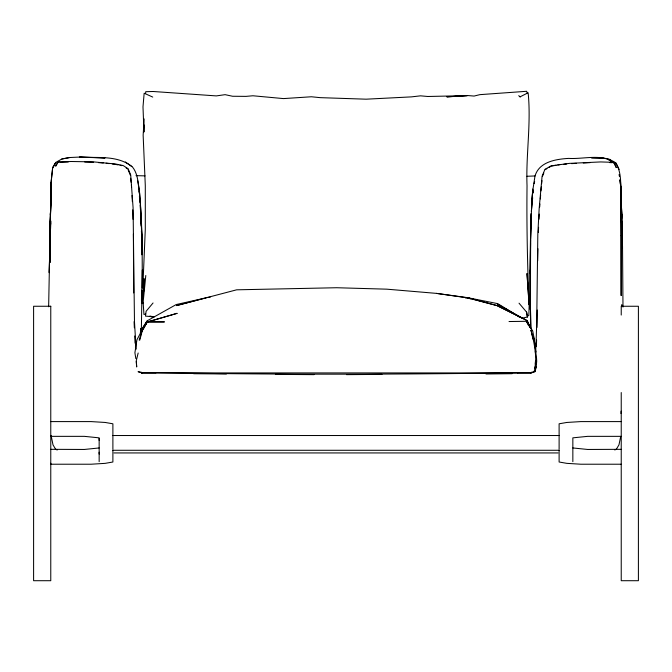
<?xml version="1.0" encoding="UTF-8"?>
<svg xmlns="http://www.w3.org/2000/svg" width="672" height="672" viewBox="0 0 672 672"><rect width="100%" height="100%" fill="white"/><g stroke="black" fill="none" stroke-linecap="round" stroke-linejoin="round"><path stroke-width="1.01" d="M49.82 262.206L50.736 199.265L49.61 262.324M50.77 464.15L50.77 463.243M99.154 454.07L99.154 452.18M99.154 440.378L99.154 438.48M530.158 309.532L530.519 243.382L530.494 328.112M49.837 262.265L49.871 244.675L49.594 262.273M142.162 244.751L142.103 254.016L141.179 215.846L142.069 254.612M50.005 262.508L50.039 255.318M51.055 187.639L50.837 196.123M141.994 303.484L142.103 290.228M142.12 288.196C142.447 255.041 142.178 221.836 139.138 188.798C137.836 181.289 137.533 173.401 132.594 167.152C118.02 154.77 97.129 158.18 79.38 157.164L105.008 157.937L80.581 157.013L69.695 157.534L61.866 158.987L55.835 162.389L52.66 167.773L51.156 182.221L49.249 272.681L51.223 180.701L52.66 167.773M142.296 269.993L141.355 329.986M530.762 328.012C530.023 282.517 529.41 236.93 532.602 191.512L534.971 176.173C539.02 161.801 555.878 159.146 568.604 158.399C583.968 159.348 602.33 153.3 615.821 162.952C623.507 175.661 619.466 191.654 621.096 205.716L620.55 181.877M537.264 310.027L536.995 327.432M50.509 228.95L50.719 220.769M49.846 246.641L51.156 182.221L50.82 196.594M619.886 179.575L620.726 186.757L621.869 218.291M48.644 306.776L49.904 240.82M530.216 273.756L530.628 239.618L530.309 301.451L530.863 327.617M49.946 242.71L50.064 235.494M50.106 232.403L50.744 199.626M141.926 254.764L141.968 239.862M50.526 229.127L50.644 222.844M537.684 260.921L537.936 248.699M141.448 300.359L141.683 290.128M50.82 196.207L51.131 183.733M144.152 124.967L143.959 132.04L142.993 106.882L144.161 93.223L152.737 97.079M536.399 346.29L536.6 339.998M50.627 224.406L50.736 221.357M532.35 202.927L532.484 198.87M530.174 271.874L530.242 269.993L530.334 303.475M532.3 203.423L532.56 197.375M50.224 214.973L50.324 212.864M538.331 232.403L538.591 227.312M539.02 219.164L539.28 214.074M621.004 413.566L621.138 411.121M532.602 191.512L531.401 211.428L532.787 189.067M144.152 118.927L143.144 135.164L145.295 185.615L145.295 229.379L143.144 280.157L143.833 291.186M539.7 206.976L539.935 203.96M540.33 198.937L540.641 194.922M540.952 190.907L541.321 186.824M535.24 364.266L535.525 360.595L535.298 366.988C536.701 354.656 534.131 342.157 531.006 330.263L531.93 330.809M535.878 360.587L535.265 367.71L534.038 371.734L530.418 372.926L141.742 372.926L138.482 371.734M517.574 372.96L531.241 372.926L534.862 371.734L536.147 367.71L536.76 360.528M143.111 302.299L143.968 314.496L145.765 314.017M145.572 93.551L145.757 91.686L153.233 91.501L216.308 95.903L225.112 94.668L232.571 96.256L246.044 96.373L252.899 95.768L283.483 98.591L311.388 96.768L320.183 97.65L366.148 99.187L411.44 96.877L420.504 95.836L427.77 96.482L467.334 95.634L446.855 96.869L467.62 95.542L474.088 96.062L479.867 94.651L526.63 91.291L527.419 93.584M145.79 275.503L142.993 303.668L143.959 278.51L144.144 286.768M541.649 183.725L541.976 180.617M534.458 182.675L534.568 181.625L534.282 183.582M535.273 352.162L535.996 346.231L536.726 322.174L537.81 234.352L539.146 208.824L542.086 176.257L544.942 169.378L551.04 165.85L569.52 163.372L600.684 161.935L613.948 162.364L616.258 167.563L613.897 162.464L608.824 159.928L614.67 163.372L612.94 161.826L613.948 162.364M534.299 183.565L534.568 181.625M532.98 192.385L533.274 190.428M535.114 368.18L535.021 367.021M533.266 190.268L532.778 193.292L533.257 190.344M620.626 436.909L618.962 444.881L616.468 449.047L614.804 450.005M536.088 367.71L536.256 366.979M138.163 353.01L136.315 360.587L136.693 366.988L136.214 361.444M140.322 332.875L140.809 330.935L147.218 322.031L177.038 313.354L147.218 322.031L140.809 330.935M139.793 340.091L142.094 331.33M139.188 340.099L141.851 331.363L147.118 321.754L164.464 321.888L147.218 322.031L141.851 331.363M140.591 333.967L141.54 331.103L136.928 339.822L134.904 352.724L135.828 358.571M535.525 369.86L534.929 371.717M542.413 176.476L543.816 173.04M145.152 324.962L147.092 321.216M145.211 324.828L146.622 322.123M55.28 163.237L53.012 167.303L55.835 162.389M143.884 327.936L144.833 326.256M145.782 324.576L147.202 322.056M140.935 330.666L146.992 320.914L176.249 304.542L205.951 297.864L176.467 305.6L236.645 289.817L336.739 287.734L386.786 289.17L436.456 293.378L467.351 297.629L497.759 303.652L520.372 317.428M141.599 330.044L146.992 321.434M153.048 302.98L146.101 311.304L145.48 316.109L154.006 316.84L149.932 316.109M58.237 161.952L55.658 166.186L57.943 161.851L57.431 162.716L59.069 161.372L58.237 161.952L71.207 161.498L93.71 161.893L115.592 164.002L123.127 165.522L128.125 168.722L130.712 174.98L133.081 207.64L134.476 321.628L136.08 349.112M534.635 368.197L535.198 367.71M531.191 372.96L530.393 372.826L532.048 372.086M545.219 169.604L546.949 168.605M548.688 167.614L550.427 166.622M519.918 96.928L528.133 92.744C531.275 123.514 525.815 154.837 527.033 185.808C526.571 225.473 527.461 265.112 529.04 304.744L526.991 273.487L529.175 304.928L528.847 315.546L527.402 315.991M519.028 303.181L526.596 312.11L527.419 317.033L521.959 318.184M69.695 157.534L61.866 158.987M138.046 371.734L142.506 372.826L140.86 372.086M142.279 372.96L141.666 372.926L142.22 372.826M551.292 166.127L555.979 165.304M557.861 164.968L559.734 164.64M99.154 447.955L84.361 449.459L50.77 449.324M142.506 372.826L141.742 372.926M206.119 297.629L210.244 297.142M563.707 164.279L566.689 164.002M512.131 373.691L485.99 373.968M517.868 372.775C397.286 374.531 276.536 374.791 155.938 372.641M535.08 175.946L526.999 176.274M465.511 297.94L467.578 297.822L470.492 298.872M571.612 163.624L576.467 163.346M583.271 162.985L590.083 162.641M68.258 161.994L59.875 162.288M141.666 372.926L155.896 372.96M509.032 321.535L526.621 321.292L532.72 331.002L534.5 340.276M381.982 374.388L346.45 374.64M621.23 449.324L587.639 449.459L572.846 447.955M50.77 421.596L91.182 421.596L105.176 422.453L112.888 423.797L112.888 449.224M621.23 421.596L580.818 421.596L566.824 422.453L559.112 423.797L559.112 449.224M112.888 435.523L559.112 435.523M50.77 436.346L84.361 436.346L99.154 437.85L99.154 461.656M621.23 436.346L587.639 436.346L572.846 437.85L572.846 461.656M112.888 450.282L559.112 450.282M558.02 452.936L113.98 452.936M50.77 464.218L91.182 464.218L105.176 463.352L112.888 462.008L112.888 450.148M621.23 464.218L580.818 464.218L566.824 463.352L559.112 462.008L559.112 450.148M314.051 374.64L275.386 374.38M193.62 373.716L226.43 373.968M602.91 158.054L591.578 157.802L602.91 158.054L610.621 159.583M145.051 175.871L136.013 175.652M84.722 161.986L93.626 162.271M609.521 162.582L612.242 162.691M98.448 162.632L103.27 162.985M106.21 163.254L109.242 163.615M112.274 163.985L115.315 164.354M436.456 293.378L467.519 297.864L497.003 305.6L527.125 320.477L530.166 327.55M116.248 164.539L118.129 164.909M120.002 165.278L121.884 165.648M467.351 297.629L497.003 305.6L525.941 320.057L497.347 304.214L509.704 311.396M149.848 316.294L153.737 317.377M57.179 450.022L55.516 449.064L53.012 444.889L51.114 435.557M511.468 312.421L513.232 313.446M518.524 316.52L520.288 317.554M126.143 167.941L127.806 168.991M518.692 95.71L520.363 96.852M531.72 330.767L531.006 330.263L532.972 339.074M131.888 166.555L125.286 161.91M619.164 169.436L615.821 162.952M531.392 329.28L526.957 321.283L529.469 326.726M526.554 321.712L528.36 325.198M527.125 320.477L529.981 327.197M128.167 169.882L130.351 175.224M533.308 336.68L534.198 339.377M527.419 317.033L526.596 312.11M138.844 191.176L139.188 193.175M137.71 180.692L139.65 193.141L141.305 216.577L142.178 246.28M135.433 347.206L135.719 349.222M536.038 352.019L534.341 340.074L536.676 359.587M619.248 174.586L619.483 176.518L619.282 174.443M619.945 180.382L620.416 184.254M130.662 178.231L131.082 182.238M131.393 185.245L131.603 187.253M139.138 188.798L139.28 190.697M139.415 196.19L139.877 202.222M140.112 205.246L140.498 210.269M622.986 307.062L622.532 246.54L620.617 186.085L621.986 242.911L620.575 186.262M132.031 195.468L132.35 201.625M134.081 321.678L134.358 327.81M134.728 335.983L135.047 343.14M141.263 225.666L140.902 214.082L141.33 226.59M141.901 243.272L141.448 230.84L141.952 254.453M620.6 187.236L621.281 207.438L620.567 183.49M132.737 209.882L132.989 219.316M621.928 221.399L622.432 248.388L621.852 214.586M621.508 210.47L621.894 241.198M140.557 331.43L140.532 328.364L140.557 332.564M621.785 304.542L621.793 306.625M133.392 233.982L133.661 292.925M141.943 241.626L141.985 254.066M621.23 315.05L621.23 306.256L638.4 306.256L638.4 580.709L621.23 580.709L621.23 392.54M531.191 213.646L530.62 239.291L531.191 213.646M621.188 235.696L621.163 295.613L620.953 204.691L621.188 235.696M620.785 189.311L621.827 216.208L620.785 189.311M50.509 218.644L50.417 228.875L50.509 218.644M532.56 197.812L532.375 202.894L532.552 197.82M50.77 306.256L33.6 306.256L33.6 580.709L50.77 580.709L50.77 306.256"/></g></svg>
